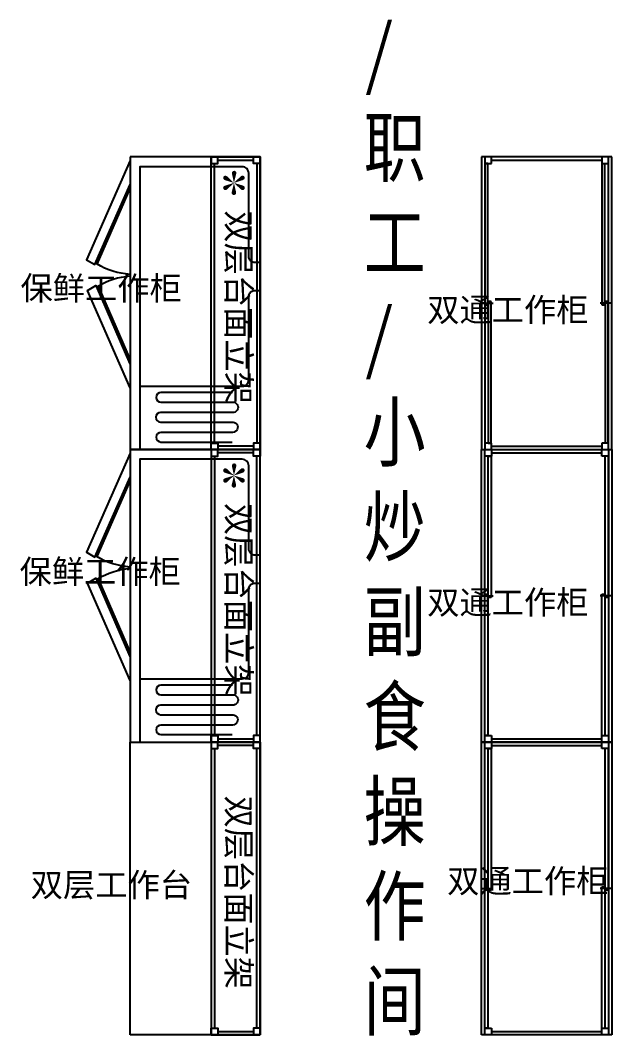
# Model space of a CAD drawing. Extents: x 1159254 to 1730927, y -477824 to -383968.
# Drawn here: x 1626204 to 1629841, y -456721 to -450475 of the extents above; entities that cross this region are included whole.
import ezdxf

# ---------------------------------------------------------------- set-up
doc = ezdxf.new("R2010")
doc.units = 0
doc.header["$LTSCALE"] = 1000
for name, color, linetype in [('WALL', 6, 'Continuous'), ('WS_厨房设备', 1, 'Continuous'), ('产品文字', 7, 'Continuous')]:
    doc.layers.add(name, color=color, linetype=linetype)
doc.styles.get("Standard").update_dxf_attribs({"font": '', "width": 0.8})
doc.styles.add('WMF-宋体1', font='')
doc.styles.get('Standard').set_extended_font_data('SimSun')
doc.styles.get('WMF-宋体1').set_extended_font_data('SimSun')

# ---------------------------------------------------------------- blocks, each defined once
blk = doc.blocks.new('*U46')
at = {"linetype": 'Continuous'}
for p, q in [((0, 0), (0, 800)), ((0, 800), (1800, 800)), ((1800, 800), (1800, 0)), ((1800, 0), (0, 0))]:
    blk.add_line(p, q, dxfattribs=at)
at = {"color": 1, "linetype": 'Continuous'}
blk.add_line((0, 800), (1800, 800), dxfattribs=at)
at = {"color": 252}
for p, q in [((0, 780), (40, 780)), ((0, 780), (1800, 780)), ((40, 780), (40, 740)), ((40, 778), (910, 778)), ((40, 778), (40, 760)), ((910, 760), (40, 760)), ((890, 740), (890, 758)), ((890, 758), (1760, 758)), ((910, 778), (910, 760)), ((1760, 740), (1760, 780)), ((40, 740), (0, 740)), ((20, 60), (20, 740)), ((1760, 740), (890, 740)), ((1800, 740), (1760, 740)), ((1780, 60), (1780, 740)), ((0, 60), (40, 60)), ((40, 20), (0, 20)), ((1800, 20), (0, 20)), ((40, 60), (40, 20)), ((40, 40), (40, 58)), ((40, 58), (910, 58)), ((910, 40), (40, 40)), ((890, 20), (890, 38)), ((890, 38), (1760, 38)), ((1760, 20), (890, 20)), ((910, 58), (910, 40)), ((1760, 20), (1760, 60)), ((1760, 60), (1800, 60)), ((1760, 38), (1760, 20)), ((1800, 20), (1760, 20))]:
    blk.add_line(p, q, dxfattribs=at)
at = {"color": 2, "linetype": 'Continuous'}
for p, q in [((900, 800), (900, 730)), ((900, 0), (900, 70))]:
    blk.add_line(p, q, dxfattribs=at)
at = {"color": 18, "linetype": 'Continuous'}
for p, q in [((0, 20), (0, 60)), ((1800, 60), (1800, 20))]:
    blk.add_line(p, q, dxfattribs=at)
blk = doc.blocks.new('Custom_92')
for p, q in [((0, 300), (0, 0)), ((1800, 300), (0, 300)), ((1800, 0), (1800, 300)), ((0, 0), (1800, 0))]:
    blk.add_line(p, q)
at = {"color": 252}
for p, q in [((0, 300), (0, 300)), ((20, 260), (20, 40)), ((1760, 280), (40, 280)), ((1780, 40), (1780, 260)), ((40, 20), (1760, 20))]:
    blk.add_line(p, q, dxfattribs=at)
for points in [[(0, 300), (40, 300), (40, 260), (0, 260)], [(1800, 300), (1760, 300), (1760, 260), (1800, 260)], [(0, 0), (40, 0), (40, 40), (0, 40)], [(1800, 0), (1760, 0), (1760, 40), (1800, 40)]]:
    blk.add_lwpolyline(points, close=True, dxfattribs=at)
blk = doc.blocks.new('snow')
at = {"lineweight": -3}
for points in [[(-17.9, 57.6, 1.234515), (-40.7, 42.8), (0, 0)], [(41.4, 43.9, 1.234515), (17.3, 56.5), (0, 0)], [(-59, 12.7, 1.234515), (-57.3, -14.5), (0, 0)], [(0, 0), (-41.2, -42.4, 1.234515), (-18.5, -57.4)], [(0, 0), (57.6, -13.2, 1.234515), (58.7, 14)], [(0, 0), (16.7, -56.7, 1.234515), (41, -44.3)]]:
    blk.add_hatch(color=5, dxfattribs=at).paths.add_polyline_path(points)
blk = doc.blocks.new('*U48')
at = {"color": 252}
for points in [[(22.3, 800), (632.2, 1068), (662.2, 1016.1), (170.6, 800)], [(168.9, 800), (653.8, 1011.2), (658.8, 1002.6), (193.8, 800)], [(1419.9, 800), (821, 1061.7), (791, 1009.8), (1271, 800)], [(1272.7, 800), (799.4, 1004.9), (794.4, 996.3), (1247.7, 800)]]:
    blk.add_lwpolyline(points, dxfattribs=at)
blk.add_lwpolyline([(0, 800), (1800, 800), (1800, 0), (0, 0)], close=True)
blk.add_lwpolyline([(1410, 740), (1410, 110, -0.414214), (1370, 70), (861.2, 70, 0.414214), (821.2, 30), (821.2, 0), (649.9, 0), (649.9, 30, 0.414214), (609.9, 70), (100, 70, -0.414214), (60, 110), (60, 740), (1800, 740)], format="xyb", dxfattribs=at)
at = {"color": 252, "linetype": 'Continuous', "ltscale": 10}
blk.add_lwpolyline([(1449.6, 168.8), (1449.6, 609.9, -1), (1508.6, 609.9), (1508.6, 171.2, 1.131084), (1571.9, 171.2), (1571.9, 612.3, -1), (1631, 612.3), (1631, 173.6, 1.048941), (1694.5, 168.8), (1694.5, 609.9, -1), (1753.6, 609.9), (1753.6, 171.3)], format="xyb", dxfattribs=at)
at = {"color": 252, "linetype": 'Continuous', "ltscale": 5}
for centre, radius, start, end in [((273.5, 770.8), 450.1, 3.71948, 31.18303), ((1171.5, 770.1), 440.4, 148.81697, 176.11072)]:
    blk.add_arc(centre, radius, start, end, dxfattribs=at)
at = {"color": 252}
blk.add_blockref('snow', (159.9, 160.8), dxfattribs=at)
blk = doc.blocks.new('*U49')
at = {"linetype": 'Continuous'}
for p, q in [((0, 0), (0, 800)), ((0, 800), (1800, 800)), ((1800, 800), (1800, 0)), ((1800, 0), (0, 0))]:
    blk.add_line(p, q, dxfattribs=at)

msp = doc.modelspace()

# ---------------------------------------------------------------- block references
at = {"layer": 'WS_厨房设备', "xscale": -1}
for name, p, rotation in [('*U48', (1627678.9, -451315.2), 90), ('Custom_92', (1627678.9, -451315.2), 90), ('*U46', (1629041.4, -453115.2), 270), ('*U48', (1627678.9, -453115.2), 90)]:
    msp.add_blockref(name, p, dxfattribs=dict(at, rotation=rotation))
at = {"layer": 'WS_厨房设备'}
for name, p, rotation in [('Custom_92', (1627678.9, -454915.2), 90), ('*U46', (1629041.4, -453115.2), 270), ('*U49', (1626878.9, -454915.2), 270), ('Custom_92', (1627678.9, -456715.2), 90), ('*U46', (1629041.4, -454915.2), 270)]:
    msp.add_blockref(name, p, dxfattribs=dict(at, rotation=rotation))

# ---------------------------------------------------------------- texts
at = {"layer": 'WALL', "insert": (1628315.6, -449331.2), "char_height": 350, "width": 404.548, "attachment_point": 1}
msp.add_mtext('{\\C0;回餐/职工/小炒副食操作间}', dxfattribs=at)
at = {"layer": '产品文字', "color": 7, "lineweight": 0, "style": 'WMF-宋体1'}
for p in [(1627475.1, -451643.4), (1627475.1, -453443.4), (1627475.1, -455243.4)]:
    msp.add_text('双层台面立架', height=145.52, rotation=270, dxfattribs=at).set_placement(p)
for s, p in [('保鲜工作柜', (1626205.2, -452195.2)), ('双通工作柜', (1628706.6, -452328.3)), ('保鲜工作柜', (1626199.5, -453938.8)), ('双通工作柜', (1628706.6, -454128.3)), ('双层工作台', (1626268, -455865.8)), ('双通工作柜', (1628829.6, -455842.2))]:
    msp.add_text(s, height=145.52, dxfattribs=at).set_placement(p)

doc.saveas('drawing.dxf')
